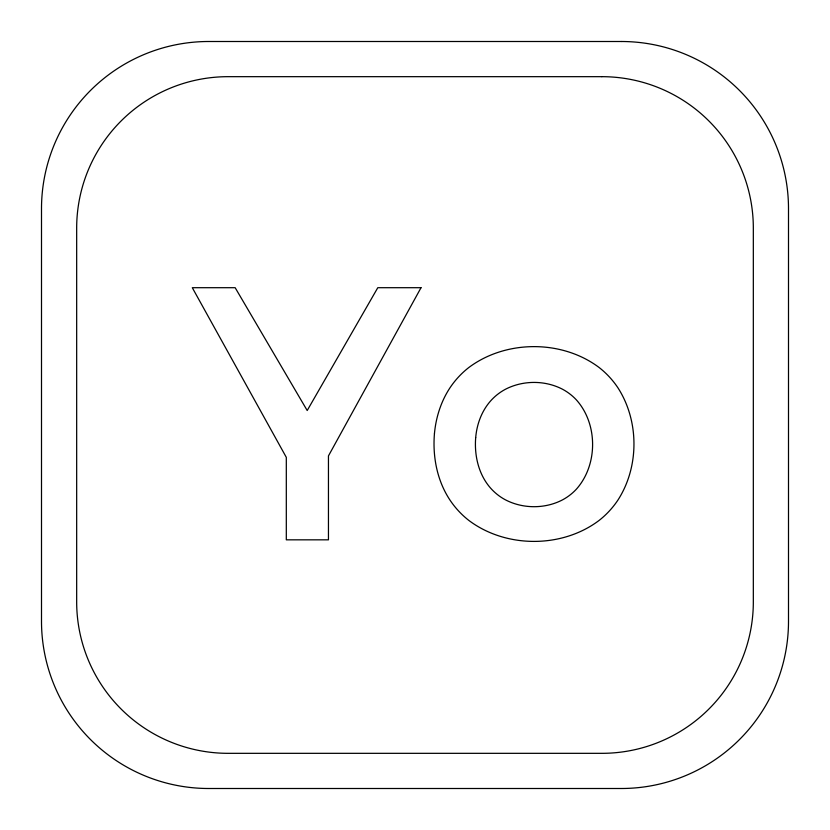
<?xml version="1.0" encoding="UTF-8"?>
<svg xmlns="http://www.w3.org/2000/svg" width="830" height="830" viewBox="0 0 830 830"><rect width="100%" height="100%" fill="white"/><g stroke="black" fill="none" stroke-linecap="round" stroke-linejoin="round"><path stroke-width="1.25" d="M475.694 437.628C474.169 456.054 478.848 475.746 491.806 489.451A53.338 53.338 0 0 0 505.19 499.712C522.859 508.987 545.154 509.06 562.823 499.712A53.245 53.245 0 0 0 576.134 489.451C598.036 465.194 598.139 423.84 576.134 399.624A53.359 53.359 0 0 0 562.823 389.395C545.154 380.067 522.869 380.14 505.19 389.395A53.452 53.452 0 0 0 491.806 399.624C482.095 409.875 476.866 423.694 475.694 437.628M434.464 433.374C432.482 456.5 437.026 480.601 450.005 500.117A87.399 87.399 0 0 0 468.711 520.327C505.854 548.381 562.128 548.474 599.239 520.327A87.461 87.461 0 0 0 617.904 500.117C639.318 466.917 639.297 420.966 617.904 387.766A86.963 86.963 0 0 0 599.239 367.597C562.076 339.584 505.906 339.688 468.711 367.597A86.901 86.901 0 0 0 450.005 387.766C441.031 401.346 435.989 417.22 434.464 433.374M421.028 287.699L328.452 455.909L328.452 539.832L286.308 539.832L286.308 457.351L192.301 287.699L235.16 287.699L307.204 410.518L377.795 287.699L421.028 287.699M621.265 41.5L208.735 41.5A167.235 167.235 0 0 0 41.5 208.735L41.5 621.265A167.235 167.235 0 0 0 208.735 788.5L621.265 788.5A167.235 167.235 0 0 0 788.5 621.265L788.5 208.735A167.235 167.235 0 0 0 621.265 41.5M601.843 76.671L228.157 76.671A151.485 151.485 0 0 0 76.671 228.157L76.671 601.843A151.485 151.485 0 0 0 228.157 753.329L601.843 753.329A151.485 151.485 0 0 0 753.329 601.843L753.329 228.157A151.485 151.485 0 0 0 601.843 76.671"/></g></svg>
